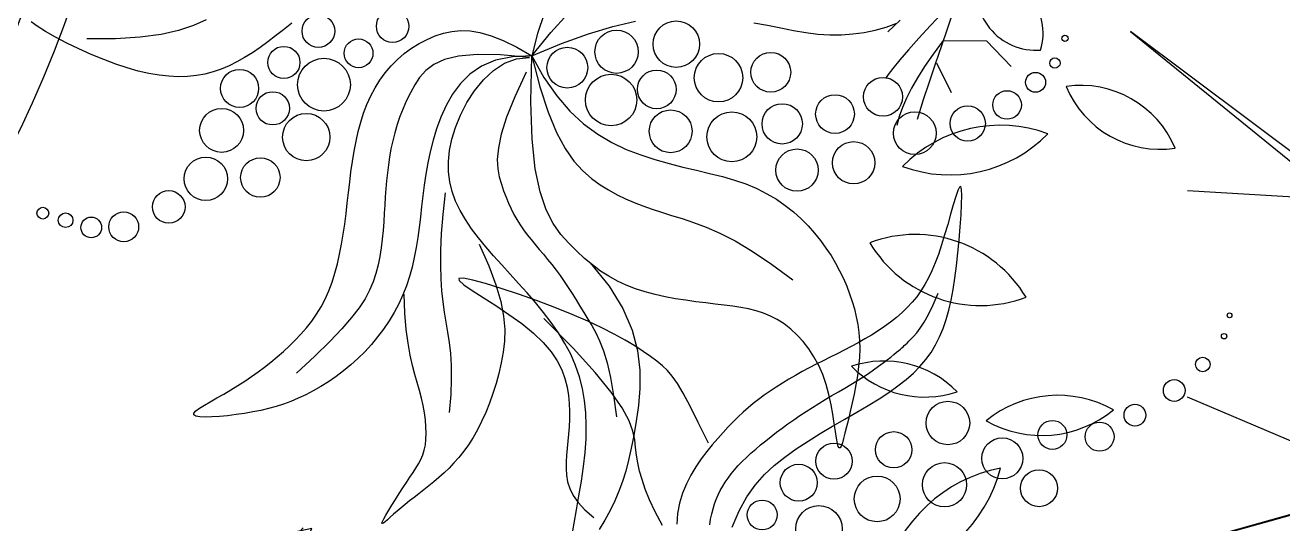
# Model space of a CAD drawing. Header units: millimetres. Extents: x -1030105 to 906887, y -616134 to 1220667.
# Drawn here: x -79223 to -77481, y 506023 to 506715 of the extents above; entities that cross this region are included whole.
import ezdxf

# ---------------------------------------------------------------- set-up
doc = ezdxf.new("R2010")
doc.units = ezdxf.units.MM
doc.header["$MEASUREMENT"] = 0
doc.layers.add('A-Furniture', color=143, linetype='Continuous')
doc.layers.add('A-Tree', color=98, linetype='Continuous')

# ---------------------------------------------------------------- blocks, each defined once
blk = doc.blocks.new('ggsr4')
at = {"color": 0}
for radius in [1540, 1340]:
    blk.add_arc((141970, 1125357.5), radius, 280.3625, 168.4458, dxfattribs=at)
at = {"layer": 'A-Furniture', "color": 8, "linetype": 'Continuous', "ltscale": 50}
blk.add_circle((141970, 1125357.5), 1600, dxfattribs=at)
blk.add_arc((141970, 1125357.5), 1540, 280.3625, 168.4458, dxfattribs=at)
blk = doc.blocks.new('FUR')
at = {"layer": 'A-Furniture', "xscale": -0.9999999999999997, "rotation": 158.8499458727467}
blk.add_blockref('ggsr4', (237660.4, 1084745.3), dxfattribs=at)
blk = doc.blocks.new('CAY8')
at = {"color": 0, "linetype": 'ByBlock'}
for p, q in [((-185, 277.3), (-164.9, 301.7)), ((-180.9, 239.5), (-185, 277.3)), ((-52, 270.4), (-54.6, 269.5)), ((-54.6, 269.5), (-54, 268.4)), ((-54, 268.4), (-50.7, 267.3)), ((-46.7, 271.3), (-52, 270.4)), ((-50.7, 267.3), (-45.2, 266)), ((-39.1, 272), (-46.7, 271.3)), ((-29.8, 272.6), (-39.1, 272)), ((-19.2, 273.1), (-29.8, 272.6)), ((-7.8, 273.4), (-19.2, 273.1)), ((3.9, 273.6), (-7.8, 273.4)), ((15.4, 273.6), (3.9, 273.6)), ((26.3, 273.4), (15.4, 273.6)), ((36.5, 273), (26.3, 273.4)), ((46.1, 272.3), (36.5, 273)), ((55.2, 271.3), (46.1, 272.3)), ((63.7, 269.9), (55.2, 271.3)), ((71.8, 268.2), (63.7, 269.9)), ((79.5, 266), (71.8, 268.2)), ((-45.2, 266), (-37.9, 264.7)), ((-37.9, 264.7), (-29.4, 263.3)), ((-29.4, 263.3), (-20.1, 261.8)), ((-20.1, 261.8), (-10.6, 260.1)), ((-10.6, 260.1), (-1.4, 258.4)), ((-1.4, 258.4), (7.2, 256.6)), ((7.2, 256.6), (15, 254.7)), ((51.9, 257), (41.1, 260.3)), ((60.8, 253.9), (51.9, 257)), ((86.9, 263.2), (79.5, 266)), ((93.9, 260), (86.9, 263.2)), ((100.7, 256.1), (93.9, 260)), ((107.3, 251.7), (100.7, 256.1)), ((-205.8, 244.8), (-191.2, 241.7)), ((-160.6, 235.7), (-136.2, 251.5)), ((15, 254.7), (22.2, 252.6)), ((22.2, 252.6), (28.9, 250.3)), ((28.9, 250.3), (35.1, 247.8)), ((35.1, 247.8), (41, 245)), ((41, 245), (46.5, 241.9)), ((68, 250.8), (60.8, 253.9)), ((73.7, 248), (68, 250.8)), ((78.2, 245.5), (73.7, 248)), ((81.7, 243.1), (78.2, 245.5)), ((113.8, 246.6), (107.3, 251.7)), ((120.3, 240.8), (113.8, 246.6)), ((-205.8, 236.7), (-192.9, 226.7)), ((-191.2, 241.7), (-176, 238.4)), ((-180.9, 239.5), (-168.1, 232)), ((-176, 238.4), (-160.3, 234.9)), ((-160.3, 234.9), (-143.9, 231.4)), ((46.5, 241.9), (51.8, 238.5)), ((51.8, 238.5), (56.9, 234.7)), ((56.9, 234.7), (61.9, 230.6)), ((84.4, 241.1), (81.7, 243.1)), ((86.4, 239.4), (84.4, 241.1)), ((88.1, 238), (86.4, 239.4)), ((89.4, 236.9), (88.1, 238)), ((90.6, 235.9), (89.4, 236.9)), ((91.7, 235), (90.6, 235.9)), ((92.8, 234), (91.7, 235)), ((94.1, 232.9), (92.8, 234)), ((126.7, 234.3), (120.3, 240.8)), ((133.3, 227.1), (126.7, 234.3)), ((-192.9, 226.7), (-180.7, 217.8)), ((-168.1, 232), (-156.4, 225.7)), ((-156.4, 225.7), (-145.7, 220.5)), ((-143.9, 231.4), (-126.8, 227.8)), ((-126.8, 227.8), (-108.9, 224.4)), ((61.9, 230.6), (66.7, 226.1)), ((66.7, 226.1), (71.4, 221.5)), ((95.5, 231.5), (94.1, 232.9)), ((97.3, 229.8), (95.5, 231.5)), ((99.5, 227.7), (97.3, 229.8)), ((102, 225.2), (99.5, 227.7)), ((104.9, 222.3), (102, 225.2)), ((108, 219), (104.9, 222.3)), ((139.9, 219.1), (133.3, 227.1)), ((-180.7, 217.8), (-169.4, 209.9)), ((-145.7, 220.5), (-135.9, 216.3)), ((-135.9, 216.3), (-126.8, 212.9)), ((-126.8, 212.9), (-118.2, 210.3)), ((71.4, 221.5), (76, 216.5)), ((76, 216.5), (80.4, 211.4)), ((80.4, 211.4), (84.7, 206.1)), ((111.4, 215.4), (108, 219)), ((114.9, 211.4), (111.4, 215.4)), ((118.6, 207.2), (114.9, 211.4)), ((146.8, 210.3), (139.9, 219.1)), ((-169.4, 209.9), (-159.6, 203.3)), ((-159.6, 203.3), (-151.4, 198.1)), ((-118.2, 210.3), (-109.9, 208.5)), ((-109.9, 208.5), (-101.8, 207.2)), ((84.7, 206.1), (88.8, 200.6)), ((88.8, 200.6), (92.9, 195)), ((122.4, 202.7), (118.6, 207.2)), ((126.2, 197.9), (122.4, 202.7)), ((153.9, 200.9), (146.8, 210.3)), ((161.2, 191.1), (153.9, 200.9)), ((-194.5, 199.7), (-183, 189.9)), ((-187, 188), (-191.5, 196.9)), ((-151.4, 198.1), (-145.5, 194.5)), ((-145.5, 194.5), (-142, 192.7)), ((63.5, 188.5), (70.1, 190.9)), ((70.1, 190.9), (76.7, 193)), ((76.7, 193), (83.6, 194.7)), ((83.6, 194.7), (90.7, 196.1)), ((90.7, 196.1), (98, 197.1)), ((92.9, 195), (96.8, 189.3)), ((96.8, 189.3), (100.7, 183.6)), ((98, 197.1), (105.6, 197.7)), ((105.6, 197.7), (113.6, 197.9)), ((113.6, 197.9), (121.8, 197.8)), ((121.8, 197.8), (130, 197.4)), ((130.1, 193), (126.2, 197.9)), ((130, 197.4), (138.2, 196.7)), ((133.9, 187.9), (130.1, 193)), ((138.2, 196.7), (146.2, 196)), ((146.2, 196), (153.8, 195.1)), ((153.8, 195.1), (161, 194.2)), ((161, 194.2), (167.6, 193.4)), ((168.6, 181), (161.2, 191.1)), ((167.6, 193.4), (173.4, 192.6)), ((173.4, 192.6), (178.3, 192)), ((178.3, 192), (182.3, 191.3)), ((182.3, 191.3), (185.1, 190.6)), ((185.1, 190.6), (186.7, 189.9)), ((187, 189.1), (185.8, 188.1)), ((186.7, 189.9), (187, 189.1)), ((-183.3, 178.7), (-187, 188)), ((-180.1, 169.3), (-183.3, 178.7)), ((37.9, 175.7), (44.2, 179.4)), ((44.2, 179.4), (50.6, 182.7)), ((50.6, 182.7), (57.1, 185.8)), ((57.1, 185.8), (63.5, 188.5)), ((100.7, 183.6), (104.5, 177.8)), ((104.5, 177.8), (108.3, 172)), ((137.9, 182.7), (133.9, 187.9)), ((141.8, 177.4), (137.9, 182.7)), ((158.1, 180.1), (149.8, 177.6)), ((165.9, 182.3), (158.1, 180.1)), ((172.8, 184.1), (165.9, 182.3)), ((176.3, 170.9), (168.6, 181)), ((178.6, 185.7), (172.8, 184.1)), ((183.1, 187), (178.6, 185.7)), ((185.8, 188.1), (183.1, 187)), ((-177.7, 159.5), (-180.1, 169.3)), ((19, 162.6), (25.2, 167.3)), ((25.2, 167.3), (31.5, 171.7)), ((31.5, 171.7), (37.9, 175.7)), ((108.3, 172), (112.1, 166.2)), ((124.3, 167.3), (116.6, 162.8)), ((132.6, 171.2), (124.3, 167.3)), ((141.2, 174.6), (132.6, 171.2)), ((149.8, 177.6), (141.2, 174.6)), ((145.9, 172), (141.8, 177.4)), ((149.9, 166.7), (145.9, 172)), ((154.1, 161.5), (149.9, 166.7)), ((184.1, 161), (176.3, 170.9)), ((-175.8, 149.6), (-177.7, 159.5)), ((6.9, 151.9), (12.9, 157.4)), ((12.9, 157.4), (19, 162.6)), ((109.5, 157.8), (103.1, 152.5)), ((116.6, 162.8), (109.5, 157.8)), ((112.1, 166.2), (115.9, 160.4)), ((115.9, 160.4), (119.7, 154.7)), ((158.2, 156.4), (154.1, 161.5)), ((162.4, 151.3), (158.2, 156.4)), ((192.2, 151.3), (184.1, 161)), ((-174.6, 139.3), (-175.8, 149.6)), ((-4.7, 139.5), (1, 145.9)), ((1, 145.9), (6.9, 151.9)), ((97.2, 146.8), (92.1, 140.8)), ((103.1, 152.5), (97.2, 146.8)), ((119.7, 154.7), (123.7, 149)), ((123.7, 149), (127.7, 143.5)), ((166.7, 146.4), (162.4, 151.3)), ((170.9, 141.6), (166.7, 146.4)), ((200.4, 142.2), (192.2, 151.3)), ((-174.1, 128.8), (-174.6, 139.3)), ((-10.2, 132.6), (-4.7, 139.5)), ((87.5, 134.6), (83.7, 128.3)), ((92.1, 140.8), (87.5, 134.6)), ((127.7, 143.5), (131.7, 138.1)), ((131.7, 138.1), (135.8, 132.8)), ((175.2, 137), (170.9, 141.6)), ((179.5, 132.5), (175.2, 137)), ((208.9, 133.8), (200.4, 142.2)), ((217.9, 126.1), (208.9, 133.8)), ((-174.2, 118.1), (-174.1, 128.8)), ((-20.4, 117.4), (-15.5, 125.2)), ((-15.5, 125.2), (-10.2, 132.6)), ((32.4, 111.1), (44.2, 131.5)), ((83.7, 128.3), (80.5, 121.9)), ((135.8, 132.8), (139.9, 127.7)), ((139.9, 127.7), (144.1, 122.8)), ((144.1, 122.8), (148.3, 118)), ((183.7, 128.1), (179.5, 132.5)), ((188, 123.9), (183.7, 128.1)), ((192.2, 119.8), (188, 123.9)), ((227.9, 119.2), (217.9, 126.1)), ((-174.8, 107.1), (-174.2, 118.1)), ((-24.9, 109), (-20.4, 117.4)), ((23, 93.1), (32.4, 111.1)), ((78.1, 115.5), (76.2, 109)), ((80.5, 121.9), (78.1, 115.5)), ((148.3, 118), (152.5, 113.5)), ((152.5, 113.5), (156.7, 109.2)), ((196.3, 115.9), (192.2, 119.8)), ((200.4, 112.2), (196.3, 115.9)), ((204.5, 108.7), (200.4, 112.2)), ((239.2, 113), (227.9, 119.2)), ((252.1, 107.6), (239.2, 113)), ((-175.7, 95.7), (-174.8, 107.1)), ((-32.4, 90.8), (-28.9, 100.1)), ((-28.9, 100.1), (-24.9, 109)), ((74.9, 102.4), (74, 95.7)), ((76.2, 109), (74.9, 102.4)), ((156.7, 109.2), (160.9, 105.1)), ((160.9, 105.1), (165.3, 101.1)), ((165.3, 101.1), (169.9, 97.3)), ((208.6, 105.4), (204.5, 108.7)), ((212.6, 102.3), (208.6, 105.4)), ((216.6, 99.5), (212.6, 102.3)), ((267.1, 103), (252.1, 107.6)), ((-176.7, 83.9), (-175.7, 95.7)), ((-35.3, 80.8), (-32.4, 90.8)), ((15.8, 77), (23, 93.1)), ((74, 95.7), (73.5, 88.7)), ((169.9, 97.3), (174.7, 93.4)), ((174.7, 93.4), (179.7, 89.5)), ((179.7, 89.5), (185, 85.6)), ((220.6, 96.9), (216.6, 99.5)), ((224.5, 94.6), (220.6, 96.9)), ((228.4, 92.5), (224.5, 94.6)), ((232.3, 90.7), (228.4, 92.5)), ((236.3, 89), (232.3, 90.7)), ((240.3, 87.6), (236.3, 89)), ((-177.6, 71.7), (-176.7, 83.9)), ((-37.6, 70.4), (-35.3, 80.8)), ((73.2, 81.5), (73.1, 73.9)), ((73.5, 88.7), (73.2, 81.5)), ((185, 85.6), (190.8, 81.6)), ((190.8, 81.6), (196.9, 77.4)), ((244.4, 86.4), (240.3, 87.6)), ((248.6, 85.3), (244.4, 86.4)), ((253, 84.5), (248.6, 85.3)), ((257.5, 83.8), (253, 84.5)), ((262.3, 83.3), (257.5, 83.8)), ((267.4, 83.3), (262.3, 83.3)), ((-39.4, 59.4), (-37.6, 70.4)), ((10.4, 62.8), (15.8, 77)), ((73.1, 73.9), (73.1, 65.9)), ((195.9, 73.8), (178.7, 62.9)), ((196.9, 77.4), (203.4, 73.2)), ((203.4, 73.2), (210.4, 69)), ((210.4, 69), (217.8, 65.1)), ((-41, 47.9), (-39.4, 59.4)), ((6.5, 50.1), (10.4, 62.8)), ((73.1, 57.5), (73, 48.7)), ((73.1, 65.9), (73.1, 57.5)), ((178.7, 62.9), (165.1, 54)), ((217.8, 65.1), (225.6, 61.6)), ((225.6, 61.6), (233.8, 58.6)), ((233.8, 58.6), (242.4, 56.2)), ((242.4, 56.2), (251.4, 54.6)), ((-42.4, 36.1), (-41, 47.9)), ((3.6, 38.7), (6.5, 50.1)), ((73, 48.7), (72.8, 39.7)), ((154.6, 46.8), (146.7, 40.7)), ((165.1, 54), (154.6, 46.8)), ((251.4, 54.6), (260.7, 53.9)), ((260.7, 53.9), (270.1, 54.3)), ((-43.8, 23.9), (-42.4, 36.1)), ((1.4, 28.3), (3.6, 38.7)), ((72.8, 39.7), (72.4, 30.5)), ((140.7, 35.4), (136.2, 30.6)), ((146.7, 40.7), (140.7, 35.4)), ((261.5, 34.2), (251.5, 28)), ((272.7, 41.8), (261.5, 34.2)), ((-45.5, 11.4), (-43.8, 23.9)), ((-0.3, 18.7), (1.4, 28.3)), ((72.4, 30.5), (71.8, 21.3)), ((132.5, 25.7), (129.1, 20.4)), ((136.2, 30.6), (132.5, 25.7)), ((242.5, 23.1), (234.5, 19.3)), ((251.5, 28), (242.5, 23.1)), ((-47.6, -1.4), (-45.5, 11.4)), ((-2, 9.6), (-0.3, 18.7)), ((70.8, 12.2), (69.5, 3.2)), ((71.8, 21.3), (70.8, 12.2)), ((125.6, 14.4), (121.9, 7.5)), ((129.1, 20.4), (125.6, 14.4)), ((213.6, 12.1), (207.1, 10.5)), ((220.3, 14), (213.6, 12.1)), ((227.2, 16.3), (220.3, 14)), ((234.5, 19.3), (227.2, 16.3)), ((-5.7, -7.3), (-3.8, 1)), ((-3.8, 1), (-2, 9.6)), ((69.5, 3.2), (67.7, -5.6)), ((104.3, -4.4), (121.8, 2.4)), ((121.9, 7.5), (117.9, -0.4)), ((121.8, 2.4), (138.7, 6.4)), ((138.7, 6.4), (154.8, 8.3)), ((154.8, 8.3), (169.9, 8.7)), ((169.9, 8.7), (183.9, 8.3)), ((184.1, 2), (173.6, -5.4)), ((183.9, 8.3), (196.5, 7.6)), ((192.8, 6.4), (184.1, 2)), ((200.3, 8.9), (192.8, 6.4)), ((196.5, 7.6), (208.1, 6.7)), ((207.1, 10.5), (200.3, 8.9)), ((208.1, 6.7), (218.7, 5.6)), ((218.7, 5.6), (228.6, 4.1)), ((228.6, 4.1), (238, 2.3)), ((238, 2.3), (247, 0.2)), ((247, 0.2), (255.8, -2.5)), ((-50.3, -14.4), (-47.6, -1.4)), ((-7.8, -15.3), (-5.7, -7.3)), ((67.7, -5.6), (65.5, -14)), ((86.3, -14.6), (104.3, -4.4)), ((113.8, -9.5), (109.6, -19.7)), ((117.9, -0.4), (113.8, -9.5)), ((173.6, -5.4), (160.8, -16.5)), ((163.4, -14.1), (182, -9.3)), ((255.8, -2.5), (264.7, -5.6)), ((264.7, -5.6), (273.8, -9.3)), ((273.8, -9.3), (282.7, -13.3)), ((-53.7, -27.6), (-50.3, -14.4)), ((-10.2, -23.2), (-7.8, -15.3)), ((62.7, -22.2), (59.4, -30.1)), ((65.5, -14), (62.7, -22.2)), ((68, -28.9), (86.3, -14.6)), ((109.6, -19.7), (105.3, -31.2)), ((135.5, -23.1), (148, -18.7)), ((160.8, -16.5), (145.1, -32.6)), ((148, -18.7), (163.4, -14.1)), ((266.8, -27.7), (272.7, -19.1)), ((-160.3, -51.6), (-167.1, -32.4)), ((-58.2, -40.9), (-53.7, -27.6)), ((-16.3, -39), (-13, -31.1)), ((-13, -31.1), (-10.2, -23.2)), ((49.5, -48), (68, -28.9)), ((59.4, -30.1), (55.6, -37.9)), ((105.3, -31.2), (101, -44.1)), ((110.2, -36), (117.1, -31.8)), ((117.1, -31.8), (125.4, -27.5)), ((125.4, -27.5), (135.5, -23.1)), ((145.1, -32.6), (126, -54.4)), ((261, -34.4), (266.8, -27.7)), ((-64.1, -54.2), (-58.2, -40.9)), ((-20.1, -47), (-16.3, -39)), ((55.6, -37.9), (51.1, -45.6)), ((93.7, -48.4), (99, -44.3)), ((101, -44.1), (96.6, -58.5)), ((99, -44.3), (104.4, -40.2)), ((104.4, -40.2), (110.2, -36)), ((160.4, -42.1), (150.5, -45.8)), ((170.8, -39), (160.4, -42.1)), ((181.5, -36.7), (170.8, -39)), ((192.7, -35), (181.5, -36.7)), ((204.3, -33.9), (192.7, -35)), ((216.4, -33.4), (204.3, -33.9)), ((229, -33.4), (216.4, -33.4)), ((242, -33.7), (229, -33.4)), ((255, -34.4), (242, -33.7)), ((243.9, -45.8), (249.6, -43.2)), ((249.6, -43.2), (255.3, -39.5)), ((267.6, -35.2), (255, -34.4)), ((255.3, -39.5), (261, -34.4)), ((279.4, -35.9), (267.6, -35.2)), ((289.9, -36.3), (279.4, -35.9)), ((-151.4, -72.4), (-160.3, -51.6)), ((-71.8, -67.6), (-64.1, -54.2)), ((-30.4, -63.6), (-24.6, -55.2)), ((-24.6, -55.2), (-20.1, -47)), ((46.1, -53.2), (40.6, -60.8)), ((51.1, -45.6), (46.1, -53.2)), ((83.3, -56.5), (88.4, -52.5)), ((88.4, -52.5), (93.7, -48.4)), ((126, -54.4), (103, -83.1)), ((140.9, -50.4), (131.6, -55.8)), ((150.5, -45.8), (140.9, -50.4)), ((160.8, -55.6), (168, -53.6)), ((168, -53.6), (175, -52.1)), ((175, -52.1), (182, -51.1)), ((182, -51.1), (188.8, -50.4)), ((188.8, -50.4), (195.4, -50)), ((195.4, -50), (201.9, -49.7)), ((201.9, -49.7), (208.3, -49.6)), ((208.3, -49.6), (214.5, -49.4)), ((214.5, -49.4), (220.6, -49.3)), ((220.6, -49.3), (226.6, -48.9)), ((226.6, -48.9), (232.4, -48.4)), ((232.4, -48.4), (238.2, -47.4)), ((238.2, -47.4), (243.9, -45.8)), ((-38, -72.3), (-30.4, -63.6)), ((40.6, -60.8), (34.4, -68.6)), ((68.4, -68.8), (73.2, -64.7)), ((73.2, -64.7), (78.2, -60.6)), ((78.2, -60.6), (83.3, -56.5)), ((96.6, -58.5), (92.2, -74.4)), ((122.7, -62), (114.1, -68.8)), ((131.6, -55.8), (122.7, -62)), ((138.8, -67.1), (146.1, -62.1)), ((146.1, -62.1), (153.5, -58.4)), ((153.5, -58.4), (160.8, -55.6)), ((-140.2, -95), (-151.4, -72.4)), ((-81.5, -80.9), (-71.8, -67.6)), ((-48.2, -81.3), (-38, -72.3)), ((27.4, -76.4), (18.7, -84.2)), ((34.4, -68.6), (27.4, -76.4)), ((54.9, -81.3), (59.2, -77.1)), ((59.2, -77.1), (63.7, -72.9)), ((63.7, -72.9), (68.4, -68.8)), ((92.2, -74.4), (88, -91.1)), ((105.8, -76.1), (97.7, -83.9)), ((114.1, -68.8), (105.8, -76.1)), ((124.1, -81.1), (131.4, -73.3)), ((131.4, -73.3), (138.8, -67.1)), ((-93.6, -94), (-81.5, -80.9)), ((-61.4, -90.5), (-48.2, -81.3)), ((18.7, -84.2), (7.4, -91.8)), ((46.7, -89.8), (50.7, -85.6)), ((50.7, -85.6), (54.9, -81.3)), ((97.7, -83.9), (89.8, -91.9)), ((116.8, -90.6), (124.1, -81.1)), ((-148.8, -105.4), (-166.8, -92.5)), ((-126.2, -119.7), (-140.2, -95)), ((-108.4, -107), (-93.6, -94)), ((-78.5, -99.9), (-61.4, -90.5)), ((-7.7, -99), (-27.6, -105.5)), ((7.4, -91.8), (-7.7, -99)), ((35, -102.1), (38.9, -98.1)), ((38.9, -98.1), (42.8, -94)), ((42.8, -94), (46.7, -89.8)), ((89.8, -91.9), (82.2, -100.2)), ((88, -91.1), (84.1, -107.7)), ((109.7, -101.8), (116.8, -90.6)), ((-126.2, -119.7), (-148.8, -105.4)), ((-126.2, -119.7), (-108.4, -107)), ((-126.2, -119.7), (-99.8, -109.7)), ((-99.8, -109.7), (-78.5, -99.9)), ((-27.6, -105.5), (-53.3, -111.3)), ((23.1, -113.2), (27.2, -109.7)), ((27.2, -109.7), (31.1, -106)), ((31.1, -106), (35, -102.1)), ((74.7, -108.6), (67.3, -117)), ((82.2, -100.2), (74.7, -108.6)), ((84.1, -107.7), (80.8, -123.4)), ((102.9, -114), (109.7, -101.8)), ((-164.4, -113.1), (-146.4, -117.1)), ((-146.4, -117.1), (-126.2, -119.7)), ((-132.3, -133.8), (-126.2, -119.7)), ((-85.8, -116.1), (-126.2, -119.7)), ((-126.2, -119.7), (-123.6, -136.8)), ((-124.5, -121.6), (-124, -147.4)), ((-122.1, -132.9), (-124.5, -121.6)), ((-53.3, -111.3), (-85.8, -116.1)), ((10, -122.7), (14.6, -119.6)), ((14.6, -119.6), (18.9, -116.5)), ((18.9, -116.5), (23.1, -113.2)), ((67.3, -117), (60.1, -125.3)), ((92.4, -122.4), (105, -118.5)), ((96.4, -126.5), (102.9, -114)), ((105, -118.5), (116.4, -116.2)), ((116.4, -116.2), (126.9, -115.1)), ((126.9, -115.1), (136.7, -115.1)), ((136.7, -115.1), (146.2, -115.8)), ((146.2, -115.8), (155.6, -116.9)), ((155.6, -116.9), (164.9, -118.3)), ((164.9, -118.3), (173.9, -120.1)), ((173.9, -120.1), (182.8, -122.2)), ((-117, -143.1), (-122.1, -132.9)), ((-111.3, -123.1), (-88.7, -130.7)), ((-88.7, -130.7), (-70, -135.8)), ((-10.8, -133.7), (-5.1, -131)), ((-5.1, -131), (0.2, -128.3)), ((0.2, -128.3), (5.2, -125.5)), ((5.2, -125.5), (10, -122.7)), ((60.1, -125.3), (52.9, -133.3)), ((62.3, -136.4), (78.3, -128.3)), ((80.8, -123.4), (78.2, -137.5)), ((78.3, -128.3), (92.4, -122.4)), ((90.6, -138.2), (96.4, -126.5)), ((182.8, -122.2), (191.3, -124.5)), ((191.3, -124.5), (199.5, -127.2)), ((199.5, -127.2), (207.3, -130)), ((207.3, -130), (214.6, -133.1)), ((214.6, -133.1), (221.3, -136.4)), ((-136.8, -146.4), (-132.3, -133.8)), ((-123.6, -136.8), (-118.8, -151.1)), ((-109.6, -152.1), (-117, -143.1)), ((-70, -135.8), (-54.6, -138.8)), ((-54.6, -138.8), (-42.1, -139.9)), ((-42.1, -139.9), (-32, -139.7)), ((-32, -139.7), (-23.7, -138.3)), ((-23.7, -138.3), (-16.8, -136.2)), ((-16.8, -136.2), (-10.8, -133.7)), ((45.8, -141.1), (38.6, -148.5)), ((44.2, -147), (62.3, -136.4)), ((52.9, -133.3), (45.8, -141.1)), ((78.2, -137.5), (76.4, -149.1)), ((85.5, -148.5), (90.6, -138.2)), ((221.3, -136.4), (227.5, -139.9)), ((227.5, -139.9), (233.3, -143.5)), ((233.3, -143.5), (238.7, -147.3)), ((-139.8, -157.6), (-136.8, -146.4)), ((-124, -147.4), (-122.1, -168)), ((-118.8, -151.1), (-112.1, -162.8)), ((-100.5, -159.9), (-109.6, -152.1)), ((31.4, -155.4), (24, -161.7)), ((38.6, -148.5), (31.4, -155.4)), ((76.4, -149.1), (75.7, -157.4)), ((81.3, -156.4), (85.5, -148.5)), ((238.7, -147.3), (243.8, -151.1)), ((243.8, -151.1), (248.5, -155)), ((248.5, -155), (253, -159)), ((-141.5, -167.6), (-139.8, -157.6)), ((-112.1, -162.8), (-104, -172.2)), ((-90, -166.5), (-100.5, -159.9)), ((24, -161.7), (16.5, -167.3)), ((75.7, -157.4), (76.3, -161.5)), ((76.3, -161.5), (78.1, -161)), ((78.1, -161), (81.3, -156.4)), ((116.1, -168.6), (124.6, -166.1)), ((124.6, -166.1), (133.5, -163.6)), ((133.5, -163.6), (143, -161.4)), ((143, -161.4), (153.6, -159.5)), ((153.6, -159.5), (165.5, -158)), ((165.5, -158), (179.1, -157)), ((179.1, -157), (194.8, -156.6)), ((253, -159), (257.3, -163)), ((257.3, -163), (261.4, -167)), ((-142, -176.5), (-141.5, -167.6)), ((-141.3, -184.7), (-142, -176.5)), ((-122.1, -168), (-118.7, -184)), ((-104, -172.2), (-94.8, -179.7)), ((-78.8, -172), (-90, -166.5)), ((-67.2, -176.4), (-78.8, -172)), ((-55.9, -179.5), (-67.2, -176.4)), ((0.8, -176), (-7.5, -179.1)), ((8.8, -172.1), (0.8, -176)), ((16.5, -167.3), (8.8, -172.1)), ((66.8, -179), (78.5, -177.4)), ((78.5, -177.4), (89, -175.5)), ((89, -175.5), (98.6, -173.3)), ((98.6, -173.3), (107.5, -171)), ((107.5, -171), (116.1, -168.6)), ((203.8, -176.7), (197.7, -178.3)), ((209.8, -175.5), (203.8, -176.7)), ((215.4, -174.7), (209.8, -175.5)), ((220.8, -174.2), (215.4, -174.7)), ((225.8, -174.2), (220.8, -174.2)), ((230.4, -174.6), (225.8, -174.2)), ((234.7, -175.5), (230.4, -174.6)), ((238.9, -176.7), (234.7, -175.5)), ((242.9, -178.2), (238.9, -176.7)), ((261.4, -167), (265.4, -171)), ((265.4, -171), (269.2, -174.9)), ((269.2, -174.9), (273, -178.7)), ((-139.7, -192.3), (-141.3, -184.7)), ((-118.7, -184), (-114.2, -196.1)), ((-94.8, -179.7), (-84.7, -185.5)), ((-84.7, -185.5), (-74.1, -190)), ((-45.1, -181.6), (-55.9, -179.5)), ((-34.9, -182.5), (-45.1, -181.6)), ((-25.3, -182.4), (-34.9, -182.5)), ((-16.2, -181.2), (-25.3, -182.4)), ((-7.5, -179.1), (-16.2, -181.2)), ((2.6, -182.2), (21.8, -182)), ((21.8, -182), (38.7, -181.4)), ((38.7, -181.4), (53.6, -180.4)), ((53.6, -180.4), (66.8, -179)), ((171.9, -187.6), (165, -190.5)), ((178.5, -184.9), (171.9, -187.6)), ((185, -182.4), (178.5, -184.9)), ((191.4, -180.2), (185, -182.4)), ((197.7, -178.3), (191.4, -180.2)), ((247, -180.1), (242.9, -178.2)), ((251.2, -182.2), (247, -180.1)), ((255.7, -184.5), (251.2, -182.2)), ((260.5, -187), (255.7, -184.5)), ((265.7, -189.7), (260.5, -187)), ((273, -178.7), (276.5, -182.4)), ((276.5, -182.4), (280, -185.9)), ((280, -185.9), (283.4, -189.2)), ((-137.3, -199.6), (-139.7, -192.3)), ((-134.1, -206.6), (-137.3, -199.6)), ((-114.2, -196.1), (-108.8, -205)), ((-74.1, -190), (-63.3, -193.4)), ((-63.3, -193.4), (-52.7, -196.1)), ((-52.7, -196.1), (-42.3, -198)), ((-42.3, -198), (-32, -199.5)), ((-32, -199.5), (-21.9, -200.4)), ((138.3, -199.6), (126.3, -202.5)), ((148.5, -196.6), (138.3, -199.6)), ((157.3, -193.5), (148.5, -196.6)), ((165, -190.5), (157.3, -193.5)), ((271.1, -192.4), (265.7, -189.7)), ((276.6, -195), (271.1, -192.4)), ((281.9, -197.6), (276.6, -195)), ((286.8, -199.8), (281.9, -197.6)), ((283.4, -189.2), (286.6, -192.4)), ((286.6, -192.4), (289.8, -195.2)), ((291.2, -201.7), (286.8, -199.8)), ((289.8, -195.2), (292.7, -197.8)), ((292.7, -197.8), (295.2, -200)), ((-130.3, -213.3), (-134.1, -206.6)), ((-108.8, -205), (-102.7, -211.4)), ((-21.9, -200.4), (-11.9, -201)), ((-11.9, -201), (-2.1, -201.3)), ((-2.1, -201.3), (7.5, -201.4)), ((7.5, -201.4), (17, -201.4)), ((17, -201.4), (26.3, -201.4)), ((26.3, -201.4), (35.5, -201.5)), ((35.5, -201.5), (44.6, -201.7)), ((44.6, -201.7), (53.5, -202.1)), ((53.5, -202.1), (62.3, -202.7)), ((62.3, -202.7), (71, -203.7)), ((71, -203.7), (79.6, -205)), ((79.6, -205), (88, -206.8)), ((88, -206.8), (96.4, -209)), ((112.1, -205.3), (95.5, -207.8)), ((96.4, -209), (104.6, -211.7)), ((126.3, -202.5), (112.1, -205.3)), ((294.7, -203.2), (291.2, -201.7)), ((297.3, -204.1), (294.7, -203.2)), ((295.2, -200), (297.2, -201.8)), ((297.2, -201.8), (298.5, -203.2)), ((298.7, -204.4), (297.3, -204.1)), ((298.5, -203.2), (299.1, -204.1)), ((299.1, -204.1), (298.7, -204.4)), ((-125.9, -219.9), (-130.3, -213.3)), ((-121, -226.1), (-125.9, -219.9)), ((-102.7, -211.4), (-96, -216)), ((-96, -216), (-89, -219.6)), ((-89, -219.6), (-81.8, -222.6)), ((104.6, -211.7), (112.7, -214.9)), ((112.7, -214.9), (120.6, -218.5)), ((120.6, -218.5), (128.3, -222.5)), ((-115.6, -231.9), (-121, -226.1)), ((-109.7, -237.3), (-115.6, -231.9)), ((-81.8, -222.6), (-74.5, -225.2)), ((-74.5, -225.2), (-67.2, -227.4)), ((-67.2, -227.4), (-59.8, -229.4)), ((-59.8, -229.4), (-52.5, -231)), ((-52.5, -231), (-45.1, -232.2)), ((-45.1, -232.2), (-37.8, -233.2)), ((26.6, -233.4), (34.1, -233)), ((34.1, -233), (41.7, -232.7)), ((41.7, -232.7), (49.4, -232.6)), ((49.4, -232.6), (57.1, -232.6)), ((57.1, -232.6), (64.9, -232.9)), ((64.9, -232.9), (72.6, -233.6)), ((128.3, -222.5), (135.8, -226.9)), ((135.8, -226.9), (143, -231.6)), ((143, -231.6), (150, -236.6)), ((-103.4, -242.3), (-109.7, -237.3)), ((-96.7, -246.8), (-103.4, -242.3)), ((-37.8, -233.2), (-30.5, -234)), ((-30.5, -234), (-23.3, -234.4)), ((-23.3, -234.4), (-16.2, -234.7)), ((-16.2, -234.7), (-9.2, -234.8)), ((-9.2, -234.8), (-2.1, -234.7)), ((-2.1, -234.7), (4.9, -234.5)), ((4.9, -234.5), (12.1, -234.2)), ((12.1, -234.2), (19.3, -233.8)), ((19.3, -233.8), (26.6, -233.4)), ((72.6, -233.6), (80.4, -234.7)), ((80.4, -234.7), (88, -236.4)), ((88, -236.4), (95.6, -238.6)), ((95.6, -238.6), (103.5, -241.7)), ((103.5, -241.7), (112, -245.9)), ((150, -236.6), (156.6, -242)), ((156.6, -242), (163, -247.6)), ((-89.8, -250.7), (-96.7, -246.8)), ((-82.5, -254.1), (-89.8, -250.7)), ((-75, -257), (-82.5, -254.1)), ((112, -245.9), (121.4, -251.6)), ((121.4, -251.6), (132.1, -259)), ((163, -247.6), (169, -253.4)), ((169, -253.4), (174.6, -259.4)), ((-67.2, -259.5), (-75, -257)), ((-59.2, -261.6), (-67.2, -259.5)), ((-50.9, -263.2), (-59.2, -261.6)), ((-42.4, -264.5), (-50.9, -263.2)), ((-33.7, -265.4), (-42.4, -264.5)), ((-24.8, -266.1), (-33.7, -265.4)), ((-15.7, -266.5), (-24.8, -266.1)), ((132.1, -259), (144.5, -268.4)), ((174.6, -259.4), (180, -265.5)), ((180, -265.5), (184.9, -271.7)), ((-6.5, -266.8), (-15.7, -266.5)), ((2.7, -266.8), (-6.5, -266.8)), ((12.1, -266.9), (2.7, -266.8)), ((21.4, -266.9), (12.1, -266.9)), ((30.7, -266.9), (21.4, -266.9)), ((40, -267), (30.7, -266.9)), ((49.1, -267.3), (40, -267)), ((58.1, -267.8), (49.1, -267.3)), ((67, -268.5), (58.1, -267.8)), ((75.7, -269.4), (67, -268.5)), ((84.1, -270.7), (75.7, -269.4)), ((92.3, -272.3), (84.1, -270.7)), ((100.2, -274.3), (92.3, -272.3)), ((107.8, -276.7), (100.2, -274.3)), ((115, -279.5), (107.8, -276.7)), ((144.5, -268.4), (158.9, -280)), ((184.9, -271.7), (189.5, -277.9)), ((121.9, -282.7), (115, -279.5)), ((128.5, -286.3), (121.9, -282.7)), ((134.9, -290.2), (128.5, -286.3)), ((158.9, -280), (175.6, -294.3)), ((189.5, -277.9), (193.7, -284.1)), ((193.7, -284.1), (197.5, -290.3)), ((141, -294.4), (134.9, -290.2)), ((146.8, -298.8), (141, -294.4)), ((152.5, -303.4), (146.8, -298.8)), ((197.5, -290.3), (201, -296.5)), ((201, -296.5), (204.1, -302.7)), ((158, -308.1), (152.5, -303.4)), ((163.3, -313), (158, -308.1)), ((204.1, -302.7), (206.9, -309)), ((206.9, -309), (209.5, -315.4)), ((168.5, -317.9), (163.3, -313)), ((173.5, -323), (168.5, -317.9)), ((209.5, -315.4), (211.9, -322)), ((178.5, -328.2), (173.5, -323)), ((183.2, -333.5), (178.5, -328.2)), ((211.9, -322), (214.1, -328.8)), ((214.1, -328.8), (216.2, -335.9)), ((-130.9, -333.5), (-124.4, -340.1)), ((-124.4, -340.1), (-118.2, -346.6)), ((187.9, -339), (183.2, -333.5)), ((192.5, -344.6), (187.9, -339)), ((216.2, -335.9), (218.1, -343.2)), ((218.1, -343.2), (219.9, -350.5)), ((-118.2, -346.6), (-112.1, -352.8)), ((-112.1, -352.8), (-106.4, -359)), ((196.9, -350.3), (192.5, -344.6)), ((201.3, -356.1), (196.9, -350.3)), ((219.9, -350.5), (221.4, -357.6)), ((-106.4, -359), (-101, -365.2)), ((-101, -365.2), (-96, -371.5)), ((205.4, -361.9), (201.3, -356.1)), ((209.4, -367.2), (205.4, -361.9)), ((221.4, -357.6), (222.6, -364.2)), ((222.6, -364.2), (223.4, -370)), ((-96, -371.5), (-91.4, -377.8)), ((213, -372), (209.4, -367.2)), ((216.1, -376), (213, -372)), ((218.9, -378.8), (216.1, -376)), ((223.4, -370), (223.7, -374.8)), ((223.7, -374.8), (223.4, -378.3)), ((-91.4, -377.8), (-87.2, -384.2)), ((-87.2, -384.2), (-83.6, -390.8)), ((221, -380.3), (218.9, -378.8)), ((222.6, -380.2), (221, -380.3)), ((223.4, -378.3), (222.6, -380.2)), ((-83.6, -390.8), (-80.3, -397.6)), ((-80.3, -397.6), (-77.6, -404.7)), ((-125.2, -409.1), (-119.1, -419.6)), ((-77.6, -404.7), (-75.4, -412)), ((-119.1, -419.6), (-113.3, -432.1)), ((-75.4, -412), (-73.8, -419.6)), ((-73.8, -419.6), (-72.6, -427.6)), ((-113.3, -432.1), (-108, -447.1)), ((-72.6, -427.6), (-72, -436)), ((-72, -436), (-72, -444.7)), ((-108, -447.1), (-103.4, -465.1)), ((-72.5, -453.9), (-73.6, -463.4)), ((-72, -444.7), (-72.5, -453.9)), ((-103.4, -465.1), (-99.6, -486.5)), ((-73.6, -463.4), (-75.3, -473.4)), ((-75.3, -473.4), (-77.4, -483.9)), ((-99.6, -486.5), (-96.7, -511.9)), ((-77.4, -483.9), (-80.2, -494.9)), ((-80.2, -494.9), (-83.4, -506.3)), ((-83.4, -506.3), (-87.1, -517.7)), ((-87.1, -517.7), (-91, -528.9)), ((-91, -528.9), (-95, -539.4)), ((-95, -539.4), (-98.9, -548.7)), ((-98.9, -548.7), (-102.7, -556.5)), ((-102.7, -556.5), (-106.1, -562.3))]:
    blk.add_line(p, q, dxfattribs=at)
for centre, radius in [((31.5, 518.1), 2.13), ((50.4, 515.4), 2.43), ((77.3, 499.5), 6.4), ((103, 477.1), 9.6), ((128.6, 445.1), 9.6), ((151, 416.3), 12.8), ((154.2, 374.7), 12.8), ((202.3, 368.3), 16.3), ((-195.1, 346), 2.82), ((-172.4, 339.7), 4.55), ((179.8, 333.1), 18.1), ((-153.5, 324.6), 8.82), ((-130.8, 301.9), 12.6), ((154.2, 281.9), 19.2), ((208.7, 285.1), 19.5), ((-110.6, 269.2), 15.6), ((183.1, 237), 16), ((227.9, 227.4), 20.2), ((-96.8, 223.8), 18.9), ((-125.5, 192.3), 17.2), ((199.1, 185.8), 16), ((259.9, 179.4), 20.5), ((-64.7, 173.1), 18.7), ((-105.6, 151.9), 17.1), ((221.5, 157), 16.3), ((-52.6, 124.2), 18.7), ((253.5, 128.2), 13.2), ((-91.7, 106.6), 17.8), ((-135.8, 91.4), 17.6), ((-75.3, 63.7), 22), ((-125.8, 46.1), 21.4), ((-151, 5.7), 20.5), ((-74, 9.5), 18.9), ((-109.4, -6.9), 17.1), ((-138.4, -45.9), 19.1), ((-95.5, -45.9), 22.7), ((-119.5, -87.5), 18), ((-138.3, -244.9), 14.3), ((-111.2, -272), 12.7), ((-80.2, -299.2), 23.3), ((-32.4, -309.5), 20.9), ((-126.7, -309.5), 14.4), ((-95.7, -336.6), 14.2), ((-54.3, -341.8), 14.7), ((7.7, -345.7), 17.4), ((-68.5, -372.8), 16.8), ((-29.8, -384.4), 19.4), ((14.2, -393.4), 19.2), ((42.6, -423.1), 14.4), ((64.6, -460.6), 13.2), ((68.4, -489), 9.13), ((64.6, -512.2), 6.46), ((60.7, -532.9), 5.17)]:
    blk.add_circle(centre, radius, dxfattribs=at)
blk = doc.blocks.new('12PPLT11')
at = {"color": 0, "linetype": 'ByBlock'}
for p, q in [((-0.3185, 0.22285), (-0.01947, -0.0199)), ((-0.01595, -0.00348), (-0.3185, 0.22285)), ((-0.18708, 0.11848), (-0.28324, 0.12435)), ((-0.15073, -0.05977), (-0.28324, -0.00348)), ((-0.36658, -0.11723), (-0.01595, -0.0199)), ((-0.01947, -0.0199), (-0.36658, -0.11723))]:
    blk.add_line(p, q, dxfattribs=at)
for centre, radius, start, end in [((-0.37691, 0.24817), 0.03687, 163.49335, 274.46973), ((-0.40939, 0.22188), 0.03687, 343.49335, 94.46973), ((-0.34915, 0.12643), 0.06314, 22.57231, 98.33354), ((-0.29999, 0.21315), 0.06314, 202.57231, 278.33354), ((-0.39891, 0.0802), 0.08472, 69.72014, 135.64891), ((-0.43012, 0.21889), 0.08472, 249.72014, 315.64891), ((-0.45162, 0.01732), 0.07997, 30.94824, 110.57839), ((-0.41114, 0.13331), 0.07997, 210.94824, 290.57839), ((-0.47088, -0.044), 0.063, 44.25765, 108.59266), ((-0.44585, 0.05968), 0.063, 224.25765, 288.59266), ((-0.36349, -0.07215), 0.06992, 60.50949, 129.29199), ((-0.37335, 0.04283), 0.06992, 240.50949, 309.29199), ((-0.48815, -0.02407), 0.09234, 280.87616, 345.44791), ((-0.38135, -0.13796), 0.09234, 100.87616, 165.44791)]:
    blk.add_arc(centre, radius, start, end, dxfattribs=at)
blk = doc.blocks.new('C2')
at = {"layer": 'A-Tree', "color": 8}
for centre, radius, start, end in [((597.81, 647.45), 512.96, 150.24114, 205.80899), ((1840.52, 614.66), 1710.01, 170.23998, 186.11478), ((-319.63, 679.08), 522.13, 354.33263, 25.28039), ((-212.93, 1393.71), 1033.27, 289.63177, 316.94159), ((678.96, 29.5), 671.21, 101.24862, 143.98987), ((119.8, 874.51), 467.16, 274.40726, 336.44308), ((339.06, 477.71), 205.6, 101.42671, 190.98767), ((460.7, 408.78), 318.58, 121.90552, 175.18589), ((1238.2, 234.66), 1039.71, 154.68532, 162.45009), ((-394.12, -16.28), 678.78, 39.15, 81.38898), ((119.8, 874.51), 467.16, 208.0484, 264.64912), ((473.68, 1516.11), 1152.67, 228.57445, 252.38422), ((161.34, 602.31), 148.83, 169.11662, 218.95559), ((-17.29, 489.97), 144.16, 42.83737, 76.97864), ((-675.63, 122.87), 857.87, 20.51384, 36.02424), ((278.74, 727.55), 304.28, 261.63887, 315.62551), ((-362.48, 2596.58), 2251.98, 286.3355, 292.41502), ((354.87, 551.34), 146.8, 257.35568, 344.35325), ((-319.63, 679.08), 522.13, 330.76974, 331.93672), ((240.83, -57.78), 496.93, 104.12842, 160.14677), ((-1212.86, 1507.64), 1708.31, 305.44636, 320.73815), ((553.27, 318.87), 446.33, 166.36026, 232.94739), ((222.85, 78.66), 344.82, 19.43419, 107.43571), ((-189.95, 3449.08), 3043.98, 269.91003, 274.50199), ((-34.96, 106.59), 350.95, 6.50728, 62.3609), ((18.22, -322.42), 747.43, 46.14832, 80.37107), ((-321.33, 547.72), 446.9, 282.24233, 341.73209), ((-67.36, 715.27), 337.63, 246.7315, 287.39709), ((1308.34, 576.03), 1192.38, 188.09589, 210.72258), ((486.08, 461.54), 359.23, 188.55522, 241.3289), ((-509.96, -226.35), 903.36, 24.75992, 44.64728), ((776.65, 1214.23), 1030.06, 231.54163, 257.17636), ((423.99, 217.06), 369.83, 155.9893, 202.83996), ((921.52, 133.22), 840.49, 165.0604, 184.07375), ((207.75, 208.96), 186.26, 154.5276, 228.0163), ((-394.12, -16.28), 678.78, 358.22216, 17.85831)]:
    blk.add_arc(centre, radius, start, end, dxfattribs=at)
blk = doc.blocks.new('CÂY')
at = {"layer": 'A-Tree', "color": 8, "ltscale": 10, "xscale": 1.569782766103746, "yscale": 1.569782766103746, "zscale": 1.569782766103746, "rotation": 263.4853596317483}
blk.add_blockref('CAY8', (10836.7, -2657.5), dxfattribs=at)
at = {"layer": 'A-Tree', "color": 8, "ltscale": 10}
for name, p, xscale, yscale, zscale in [('12PPLT11', (12215.2, -2904.8), 2240, 2240, 2240), ('C2', (9271.6, -4470.1), 2, 2, 2)]:
    blk.add_blockref(name, p, dxfattribs=dict(at, xscale=xscale, yscale=yscale, zscale=zscale))
blk = doc.blocks.new('BỐ TRÍ LAY OUT')
at = {"layer": 'A-Furniture', "color": 3}
for name, p in [('CÂY', (4286.8, 4469.3)), ('FUR', (48783.7, 18654.7))]:
    blk.add_blockref(name, p, dxfattribs=at)
blk = doc.blocks.new('KIẾN TRÚC')
h = blk.add_hatch(color=9)
h.dxf.hatch_style = 1
edge = h.paths.add_edge_path(flags=16)
edge.add_line((62282, 27412), (55232.8, 27412))
edge.add_arc((32545.5, 30716.7), 22926.7, 284.53695, 351.71258, ccw=False)
edge.add_line((38300.2, 8523.9), (13217.5, 8523.9))
edge.add_arc((23753.1, 24110.8), 18813.6, 227.76772, 235.9443, ccw=False)
edge.add_arc((7788.8, 12733.4), 4187, 236.059, 322.4361, ccw=False)
edge.add_arc((13873.6, 18503.3), 12505.3, 190.83274, 227.66057, ccw=False)
edge.add_arc((25477.5, 20792.2), 24332.7, 180.68322, 190.99113, ccw=False)
edge.add_arc((3282.9, 20557.2), 2137.1, 101.0808, 181.4794, ccw=False)
edge.add_line((2872.2, 22654.5), (4986.1, 23013.1))
edge.add_arc((28039.7, 24288.4), 23088.9, 153.20143, 183.1663, ccw=False)
edge.add_arc((10232.3, 40544.6), 6483.1, 182.84011, 244.39627, ccw=False)
edge.add_arc((-6425, 39970.9), 10185.3, 1.42081, 26.70696)
edge.add_arc((10590.6, 49414.3), 9292.7, 144.71332, 211.57549, ccw=False)
edge.add_arc((-12326.2, 64090.2), 17935.6, 328.73754, 356.18995)
edge.add_arc((16735.3, 62308.6), 11181, 84.12439, 176.97619, ccw=False)
edge.add_arc((20709, 99752.5), 26473.2, 263.86537, 288.48696)
edge.add_arc((35667.4, 54479.7), 21207.1, 73.35107, 108.03024, ccw=False)
edge.add_arc((44765.5, 84516.2), 10177.4, 252.72587, 285.71301)
edge.add_arc((49659, 68416), 6655.6, 49.49954, 108.73112, ccw=False)
edge.add_arc((48035, 66009.8), 9545.5, -2.32883, 51.46764, ccw=False)
edge.add_line((57572.7, 65622), (49483.5, 65623.9))
edge.add_line((49483.5, 65623.9), (62282, 65623.9))
edge.add_line((62282, 65623.9), (62282, 27412))
h.paths.add_polyline_path([(0, 77895.5), (64428.5, 77895.5), (64428.5, -0.6), (-1.8, 0.6)])

msp = doc.modelspace()

# ---------------------------------------------------------------- block references
at = {"color": 3}
for name, p in [('KIẾN TRÚC', (-106778.5, 495876.5)), ('BỐ TRÍ LAY OUT', (-93480.293, 504642.113))]:
    msp.add_blockref(name, p, dxfattribs=at)

doc.saveas('drawing.dxf')
